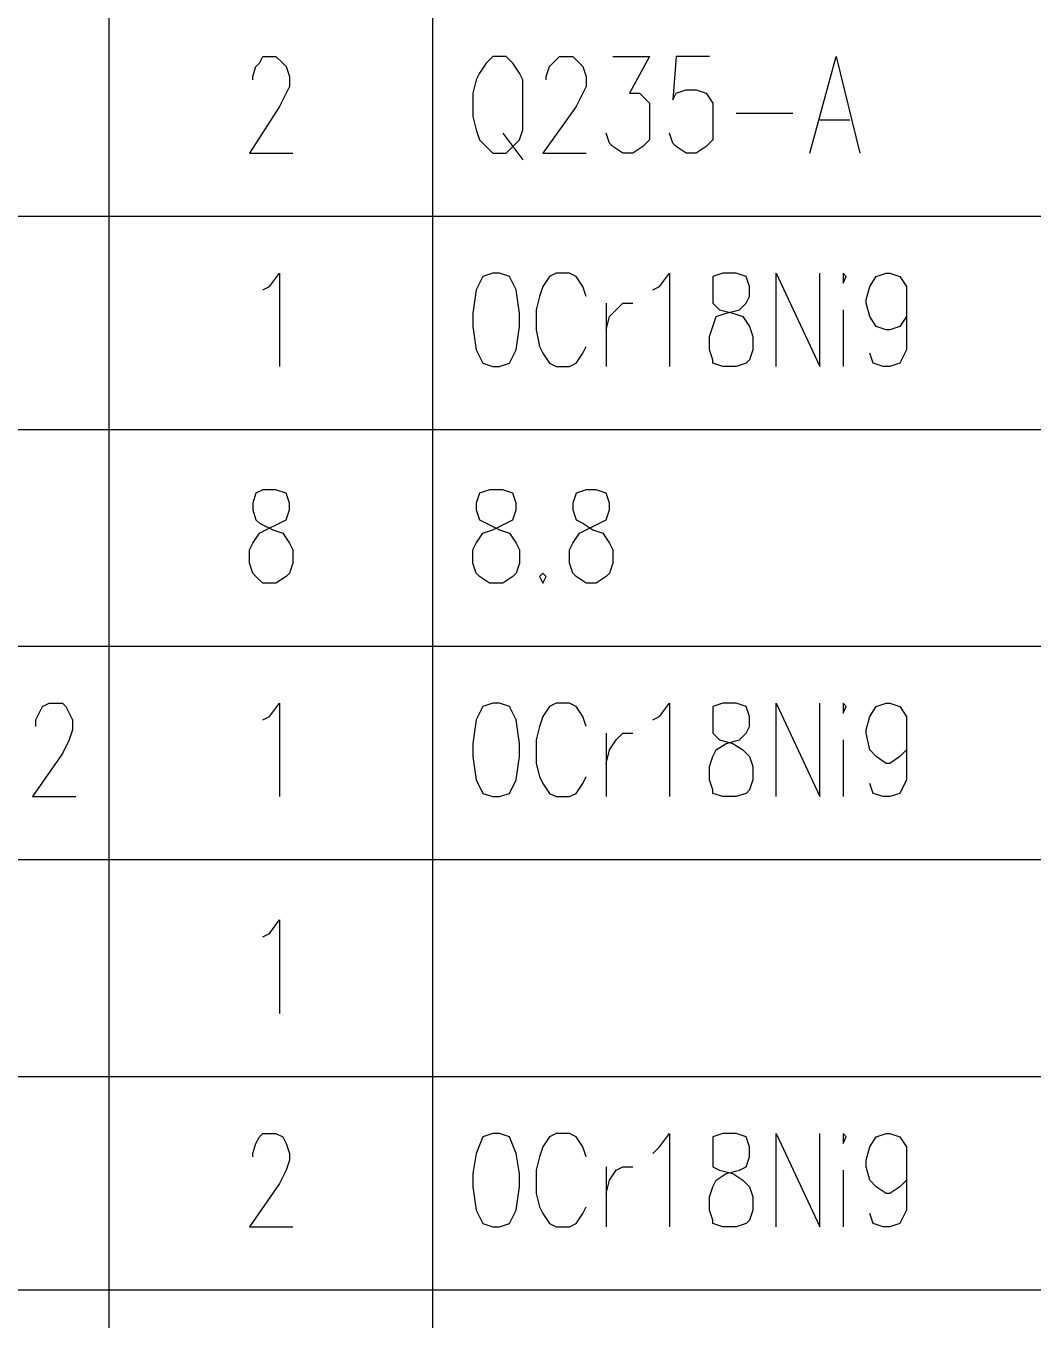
# Model space of a CAD drawing. Extents: x 0.3 to 16.2, y 0.3 to 22.9.
# Drawn here: x 13.533 to 14.54, y 7.247 to 8.541 of the extents above; entities that cross this region are included whole.
import ezdxf

# ---------------------------------------------------------------- set-up
doc = ezdxf.new("R2010")
doc.units = 0
doc.header["$MEASUREMENT"] = 0
doc.linetypes.add('AUSGEZOGEN', pattern=[0])
doc.layers.get('0').update_dxf_attribs({"linetype": 'AUSGEZOGEN'})

msp = doc.modelspace()

# ---------------------------------------------------------------- linework, layer by layer
for points in [[(13.6167, 8.35), (13.6167, 8.5667)], [(13.94, 8.35), (13.94, 8.5667)], [(13.76, 8.4867), (13.76, 8.49), (13.76, 8.49), (13.7633, 8.5), (13.7633, 8.5), (13.7667, 8.5033), (13.7667, 8.5033), (13.77, 8.51), (13.77, 8.51), (13.7833, 8.51), (13.7833, 8.51), (13.79, 8.5033), (13.79, 8.5033), (13.7933, 8.5), (13.7933, 8.5), (13.7967, 8.49), (13.7967, 8.49), (13.7967, 8.48), (13.7967, 8.48), (13.7933, 8.4733), (13.7933, 8.4733), (13.7867, 8.46), (13.7867, 8.46), (13.7567, 8.4133), (13.7567, 8.4133), (13.8, 8.4133)], [(14, 8.51), (13.9933, 8.5033), (13.9933, 8.5033), (13.9867, 8.4933), (13.9867, 8.4933), (13.9833, 8.4867), (13.9833, 8.4867), (13.98, 8.4733), (13.98, 8.4733), (13.98, 8.45), (13.98, 8.45), (13.9833, 8.4367), (13.9833, 8.4367), (13.9867, 8.4267), (13.9867, 8.4267), (13.9933, 8.42), (13.9933, 8.42), (14, 8.4133), (14, 8.4133), (14.0133, 8.4133), (14.0133, 8.4133), (14.02, 8.42), (14.02, 8.42), (14.0267, 8.4267), (14.0267, 8.4267), (14.03, 8.4367), (14.03, 8.4367), (14.03, 8.4867), (14.03, 8.4867), (14.0267, 8.4933), (14.0267, 8.4933), (14.02, 8.5033), (14.02, 8.5033), (14.0133, 8.51), (14.0133, 8.51), (14, 8.51), (14, 8.51)], [(14.0533, 8.4867), (14.0533, 8.49), (14.0533, 8.49), (14.0567, 8.5), (14.0567, 8.5), (14.06, 8.5033), (14.06, 8.5033), (14.0667, 8.51), (14.0667, 8.51), (14.08, 8.51), (14.08, 8.51), (14.0867, 8.5033), (14.0867, 8.5033), (14.09, 8.5), (14.09, 8.5), (14.0933, 8.49), (14.0933, 8.49), (14.0933, 8.48), (14.0933, 8.48), (14.09, 8.4733), (14.09, 8.4733), (14.0833, 8.46), (14.0833, 8.46), (14.05, 8.4133), (14.05, 8.4133), (14.0933, 8.4133)], [(14.12, 8.51), (14.1567, 8.51), (14.1567, 8.51), (14.1367, 8.4733), (14.1367, 8.4733), (14.1467, 8.4733), (14.1467, 8.4733), (14.1533, 8.4667), (14.1533, 8.4667), (14.1567, 8.4633), (14.1567, 8.4633), (14.1567, 8.4267), (14.1567, 8.4267), (14.15, 8.42), (14.15, 8.42), (14.14, 8.4133), (14.14, 8.4133), (14.13, 8.4133), (14.13, 8.4133), (14.12, 8.42), (14.12, 8.42), (14.1167, 8.4233), (14.1167, 8.4233), (14.1133, 8.4333)], [(14.2167, 8.51), (14.1833, 8.51), (14.1833, 8.51), (14.18, 8.4667), (14.18, 8.4667), (14.1833, 8.4733), (14.1833, 8.4733), (14.1933, 8.4767), (14.1933, 8.4767), (14.2033, 8.4767), (14.2033, 8.4767), (14.2133, 8.4733), (14.2133, 8.4733), (14.22, 8.4633), (14.22, 8.4633), (14.22, 8.4267), (14.22, 8.4267), (14.2133, 8.42), (14.2133, 8.42), (14.2033, 8.4133), (14.2033, 8.4133), (14.1933, 8.4133), (14.1933, 8.4133), (14.1833, 8.42), (14.1833, 8.42), (14.18, 8.4233), (14.18, 8.4233), (14.1767, 8.4333)], [(14.3167, 8.4133), (14.3433, 8.51), (14.3433, 8.51), (14.3667, 8.4133)], [(14.2433, 8.4533), (14.3, 8.4533)], [(14.3267, 8.4467), (14.3567, 8.4467)], [(14.01, 8.4333), (14.03, 8.4067)], [(15.9833, 8.35), (11.1433, 8.35)], [(13.6167, 8.1367), (13.6167, 8.35)], [(13.94, 8.1367), (13.94, 8.35)], [(13.77, 8.2767), (13.7767, 8.28), (13.7767, 8.28), (13.7867, 8.2933), (13.7867, 8.2933), (13.7867, 8.2)], [(14, 8.2933), (13.99, 8.29), (13.99, 8.29), (13.9833, 8.2767), (13.9833, 8.2767), (13.98, 8.2533), (13.98, 8.2533), (13.98, 8.24), (13.98, 8.24), (13.9833, 8.2167), (13.9833, 8.2167), (13.99, 8.2033), (13.99, 8.2033), (14, 8.2), (14, 8.2), (14.0067, 8.2), (14.0067, 8.2), (14.0167, 8.2033), (14.0167, 8.2033), (14.0233, 8.2167), (14.0233, 8.2167), (14.0267, 8.24), (14.0267, 8.24), (14.0267, 8.2533), (14.0267, 8.2533), (14.0233, 8.2767), (14.0233, 8.2767), (14.0167, 8.29), (14.0167, 8.29), (14.0067, 8.2933), (14.0067, 8.2933), (14, 8.2933), (14, 8.2933)], [(14.0933, 8.27), (14.09, 8.28), (14.09, 8.28), (14.0833, 8.29), (14.0833, 8.29), (14.0767, 8.2933), (14.0767, 8.2933), (14.0633, 8.2933), (14.0633, 8.2933), (14.0567, 8.29), (14.0567, 8.29), (14.05, 8.28), (14.05, 8.28), (14.0467, 8.27), (14.0467, 8.27), (14.0433, 8.2567), (14.0433, 8.2567), (14.0433, 8.2367), (14.0433, 8.2367), (14.0467, 8.22), (14.0467, 8.22), (14.05, 8.2133), (14.05, 8.2133), (14.0567, 8.2033), (14.0567, 8.2033), (14.0633, 8.2), (14.0633, 8.2), (14.0767, 8.2), (14.0767, 8.2), (14.0833, 8.2033), (14.0833, 8.2033), (14.09, 8.2133), (14.09, 8.2133), (14.0933, 8.22)], [(14.16, 8.2767), (14.1667, 8.28), (14.1667, 8.28), (14.1767, 8.2933), (14.1767, 8.2933), (14.1767, 8.2)], [(14.23, 8.2933), (14.22, 8.29), (14.22, 8.29), (14.22, 8.2633), (14.22, 8.2633), (14.2267, 8.2567), (14.2267, 8.2567), (14.24, 8.2533), (14.24, 8.2533), (14.25, 8.25), (14.25, 8.25), (14.2567, 8.24), (14.2567, 8.24), (14.26, 8.23), (14.26, 8.23), (14.26, 8.2167), (14.26, 8.2167), (14.2567, 8.2067), (14.2567, 8.2067), (14.2533, 8.2033), (14.2533, 8.2033), (14.2433, 8.2), (14.2433, 8.2), (14.23, 8.2), (14.23, 8.2), (14.22, 8.2033), (14.22, 8.2033), (14.22, 8.2067), (14.22, 8.2067), (14.2167, 8.2167), (14.2167, 8.2167), (14.2167, 8.23), (14.2167, 8.23), (14.22, 8.24), (14.22, 8.24), (14.2233, 8.25), (14.2233, 8.25), (14.2333, 8.2533), (14.2333, 8.2533), (14.2467, 8.2567), (14.2467, 8.2567), (14.2533, 8.2633), (14.2533, 8.2633), (14.2567, 8.27), (14.2567, 8.27), (14.2567, 8.28), (14.2567, 8.28), (14.2533, 8.29), (14.2533, 8.29), (14.2433, 8.2933), (14.2433, 8.2933), (14.23, 8.2933), (14.23, 8.2933)], [(14.2833, 8.2), (14.2833, 8.2933), (14.2833, 8.2933), (14.3267, 8.2), (14.3267, 8.2), (14.3267, 8.2933)], [(14.35, 8.29), (14.35, 8.2833), (14.35, 8.2833), (14.3533, 8.29), (14.3533, 8.29), (14.35, 8.2933), (14.35, 8.2933), (14.35, 8.29), (14.35, 8.29)], [(14.4133, 8.2633), (14.4133, 8.25), (14.4133, 8.25), (14.4067, 8.24), (14.4067, 8.24), (14.3967, 8.2367), (14.3967, 8.2367), (14.3933, 8.2367), (14.3933, 8.2367), (14.3833, 8.24), (14.3833, 8.24), (14.3767, 8.25), (14.3767, 8.25), (14.3733, 8.2633), (14.3733, 8.2633), (14.3733, 8.2667), (14.3733, 8.2667), (14.3767, 8.28), (14.3767, 8.28), (14.3833, 8.29), (14.3833, 8.29), (14.3933, 8.2933), (14.3933, 8.2933), (14.3967, 8.2933), (14.3967, 8.2933), (14.4067, 8.29), (14.4067, 8.29), (14.4133, 8.28), (14.4133, 8.28), (14.4133, 8.2167), (14.4133, 8.2167), (14.4067, 8.2033), (14.4067, 8.2033), (14.3967, 8.2), (14.3967, 8.2), (14.39, 8.2), (14.39, 8.2), (14.38, 8.2033), (14.38, 8.2033), (14.3767, 8.2133)], [(14.1133, 8.2633), (14.1133, 8.2)], [(14.1133, 8.2367), (14.1167, 8.25), (14.1167, 8.25), (14.1233, 8.2567), (14.1233, 8.2567), (14.13, 8.2633), (14.13, 8.2633), (14.14, 8.2633)], [(14.35, 8.2567), (14.35, 8.2)], [(15.9833, 8.1367), (11.1433, 8.1367)], [(13.6167, 7.92), (13.6167, 8.1367)], [(13.94, 7.92), (13.94, 8.1367)], [(13.77, 8.0767), (13.7633, 8.0733), (13.7633, 8.0733), (13.76, 8.0633), (13.76, 8.0633), (13.76, 8.0567), (13.76, 8.0567), (13.7633, 8.0467), (13.7633, 8.0467), (13.7667, 8.0433), (13.7667, 8.0433), (13.78, 8.0367), (13.78, 8.0367), (13.79, 8.0333), (13.79, 8.0333), (13.7967, 8.0233), (13.7967, 8.0233), (13.8, 8.0167), (13.8, 8.0167), (13.8, 8.0033), (13.8, 8.0033), (13.7967, 7.9933), (13.7967, 7.9933), (13.7933, 7.99), (13.7933, 7.99), (13.7833, 7.9833), (13.7833, 7.9833), (13.77, 7.9833), (13.77, 7.9833), (13.7633, 7.99), (13.7633, 7.99), (13.76, 7.9933), (13.76, 7.9933), (13.7567, 8.0033), (13.7567, 8.0033), (13.7567, 8.0167), (13.7567, 8.0167), (13.76, 8.0233), (13.76, 8.0233), (13.7667, 8.0333), (13.7667, 8.0333), (13.7733, 8.0367), (13.7733, 8.0367), (13.7867, 8.0433), (13.7867, 8.0433), (13.7933, 8.0467), (13.7933, 8.0467), (13.7967, 8.0567), (13.7967, 8.0567), (13.7967, 8.0633), (13.7967, 8.0633), (13.7933, 8.0733), (13.7933, 8.0733), (13.7833, 8.0767), (13.7833, 8.0767), (13.77, 8.0767), (13.77, 8.0767)], [(13.9967, 8.0767), (13.9867, 8.0733), (13.9867, 8.0733), (13.9833, 8.0633), (13.9833, 8.0633), (13.9833, 8.0567), (13.9833, 8.0567), (13.9867, 8.0467), (13.9867, 8.0467), (13.9933, 8.0433), (13.9933, 8.0433), (14.0067, 8.0367), (14.0067, 8.0367), (14.0167, 8.0333), (14.0167, 8.0333), (14.0233, 8.0233), (14.0233, 8.0233), (14.0267, 8.0167), (14.0267, 8.0167), (14.0267, 8.0033), (14.0267, 8.0033), (14.0233, 7.9933), (14.0233, 7.9933), (14.02, 7.99), (14.02, 7.99), (14.01, 7.9833), (14.01, 7.9833), (13.9967, 7.9833), (13.9967, 7.9833), (13.9867, 7.99), (13.9867, 7.99), (13.9833, 7.9933), (13.9833, 7.9933), (13.98, 8.0033), (13.98, 8.0033), (13.98, 8.0167), (13.98, 8.0167), (13.9833, 8.0233), (13.9833, 8.0233), (13.99, 8.0333), (13.99, 8.0333), (14, 8.0367), (14, 8.0367), (14.0133, 8.0433), (14.0133, 8.0433), (14.02, 8.0467), (14.02, 8.0467), (14.0233, 8.0567), (14.0233, 8.0567), (14.0233, 8.0633), (14.0233, 8.0633), (14.02, 8.0733), (14.02, 8.0733), (14.01, 8.0767), (14.01, 8.0767), (13.9967, 8.0767), (13.9967, 8.0767)], [(14.0933, 8.0767), (14.0833, 8.0733), (14.0833, 8.0733), (14.08, 8.0633), (14.08, 8.0633), (14.08, 8.0567), (14.08, 8.0567), (14.0833, 8.0467), (14.0833, 8.0467), (14.09, 8.0433), (14.09, 8.0433), (14.1, 8.0367), (14.1, 8.0367), (14.11, 8.0333), (14.11, 8.0333), (14.1167, 8.0233), (14.1167, 8.0233), (14.12, 8.0167), (14.12, 8.0167), (14.12, 8.0033), (14.12, 8.0033), (14.1167, 7.9933), (14.1167, 7.9933), (14.1133, 7.99), (14.1133, 7.99), (14.1033, 7.9833), (14.1033, 7.9833), (14.0933, 7.9833), (14.0933, 7.9833), (14.0833, 7.99), (14.0833, 7.99), (14.08, 7.9933), (14.08, 7.9933), (14.0767, 8.0033), (14.0767, 8.0033), (14.0767, 8.0167), (14.0767, 8.0167), (14.08, 8.0233), (14.08, 8.0233), (14.0867, 8.0333), (14.0867, 8.0333), (14.0933, 8.0367), (14.0933, 8.0367), (14.1067, 8.0433), (14.1067, 8.0433), (14.1133, 8.0467), (14.1133, 8.0467), (14.1167, 8.0567), (14.1167, 8.0567), (14.1167, 8.0633), (14.1167, 8.0633), (14.1133, 8.0733), (14.1133, 8.0733), (14.1033, 8.0767), (14.1033, 8.0767), (14.0933, 8.0767), (14.0933, 8.0767)], [(14.05, 7.9933), (14.0467, 7.99), (14.0467, 7.99), (14.05, 7.9833), (14.05, 7.9833), (14.0533, 7.99), (14.0533, 7.99), (14.05, 7.9933), (14.05, 7.9933)], [(15.9833, 7.92), (11.1433, 7.92)], [(13.6167, 7.7067), (13.6167, 7.92)], [(13.94, 7.7067), (13.94, 7.92)], [(13.5433, 7.84), (13.5433, 7.8467), (13.5433, 7.8467), (13.5467, 7.8533), (13.5467, 7.8533), (13.55, 7.86), (13.55, 7.86), (13.5567, 7.8633), (13.5567, 7.8633), (13.57, 7.8633), (13.57, 7.8633), (13.5733, 7.86), (13.5733, 7.86), (13.5767, 7.8533), (13.5767, 7.8533), (13.58, 7.8467), (13.58, 7.8467), (13.58, 7.8367), (13.58, 7.8367), (13.5767, 7.8267), (13.5767, 7.8267), (13.57, 7.8133), (13.57, 7.8133), (13.54, 7.77), (13.54, 7.77), (13.5833, 7.77)], [(13.77, 7.8467), (13.7767, 7.85), (13.7767, 7.85), (13.7867, 7.8633), (13.7867, 7.8633), (13.7867, 7.77)], [(14, 7.8633), (13.99, 7.86), (13.99, 7.86), (13.9833, 7.8467), (13.9833, 7.8467), (13.98, 7.8233), (13.98, 7.8233), (13.98, 7.81), (13.98, 7.81), (13.9833, 7.7867), (13.9833, 7.7867), (13.99, 7.7733), (13.99, 7.7733), (14, 7.77), (14, 7.77), (14.0067, 7.77), (14.0067, 7.77), (14.0167, 7.7733), (14.0167, 7.7733), (14.0233, 7.7867), (14.0233, 7.7867), (14.0267, 7.81), (14.0267, 7.81), (14.0267, 7.8233), (14.0267, 7.8233), (14.0233, 7.8467), (14.0233, 7.8467), (14.0167, 7.86), (14.0167, 7.86), (14.0067, 7.8633), (14.0067, 7.8633), (14, 7.8633), (14, 7.8633)], [(14.0933, 7.84), (14.09, 7.85), (14.09, 7.85), (14.0833, 7.86), (14.0833, 7.86), (14.0767, 7.8633), (14.0767, 7.8633), (14.0633, 7.8633), (14.0633, 7.8633), (14.0567, 7.86), (14.0567, 7.86), (14.05, 7.85), (14.05, 7.85), (14.0467, 7.84), (14.0467, 7.84), (14.0433, 7.8267), (14.0433, 7.8267), (14.0433, 7.8033), (14.0433, 7.8033), (14.0467, 7.79), (14.0467, 7.79), (14.05, 7.7833), (14.05, 7.7833), (14.0567, 7.7733), (14.0567, 7.7733), (14.0633, 7.77), (14.0633, 7.77), (14.0767, 7.77), (14.0767, 7.77), (14.0833, 7.7733), (14.0833, 7.7733), (14.09, 7.7833), (14.09, 7.7833), (14.0933, 7.79)], [(14.16, 7.8467), (14.1667, 7.85), (14.1667, 7.85), (14.1767, 7.8633), (14.1767, 7.8633), (14.1767, 7.77)], [(14.23, 7.8633), (14.22, 7.86), (14.22, 7.86), (14.22, 7.8333), (14.22, 7.8333), (14.2267, 7.8267), (14.2267, 7.8267), (14.24, 7.8233), (14.24, 7.8233), (14.25, 7.8167), (14.25, 7.8167), (14.2567, 7.81), (14.2567, 7.81), (14.26, 7.8), (14.26, 7.8), (14.26, 7.7867), (14.26, 7.7867), (14.2567, 7.7767), (14.2567, 7.7767), (14.2533, 7.7733), (14.2533, 7.7733), (14.2433, 7.77), (14.2433, 7.77), (14.23, 7.77), (14.23, 7.77), (14.22, 7.7733), (14.22, 7.7733), (14.22, 7.7767), (14.22, 7.7767), (14.2167, 7.7867), (14.2167, 7.7867), (14.2167, 7.8), (14.2167, 7.8), (14.22, 7.81), (14.22, 7.81), (14.2233, 7.8167), (14.2233, 7.8167), (14.2333, 7.8233), (14.2333, 7.8233), (14.2467, 7.8267), (14.2467, 7.8267), (14.2533, 7.8333), (14.2533, 7.8333), (14.2567, 7.84), (14.2567, 7.84), (14.2567, 7.85), (14.2567, 7.85), (14.2533, 7.86), (14.2533, 7.86), (14.2433, 7.8633), (14.2433, 7.8633), (14.23, 7.8633), (14.23, 7.8633)], [(14.2833, 7.77), (14.2833, 7.8633), (14.2833, 7.8633), (14.3267, 7.77), (14.3267, 7.77), (14.3267, 7.8633)], [(14.35, 7.86), (14.35, 7.8533), (14.35, 7.8533), (14.3533, 7.86), (14.3533, 7.86), (14.35, 7.8633), (14.35, 7.8633), (14.35, 7.86), (14.35, 7.86)], [(14.4133, 7.8333), (14.4133, 7.8167), (14.4133, 7.8167), (14.4067, 7.81), (14.4067, 7.81), (14.3967, 7.8033), (14.3967, 7.8033), (14.3933, 7.8033), (14.3933, 7.8033), (14.3833, 7.81), (14.3833, 7.81), (14.3767, 7.8167), (14.3767, 7.8167), (14.3733, 7.8333), (14.3733, 7.8333), (14.3733, 7.8367), (14.3733, 7.8367), (14.3767, 7.85), (14.3767, 7.85), (14.3833, 7.86), (14.3833, 7.86), (14.3933, 7.8633), (14.3933, 7.8633), (14.3967, 7.8633), (14.3967, 7.8633), (14.4067, 7.86), (14.4067, 7.86), (14.4133, 7.85), (14.4133, 7.85), (14.4133, 7.7867), (14.4133, 7.7867), (14.4067, 7.7733), (14.4067, 7.7733), (14.3967, 7.77), (14.3967, 7.77), (14.39, 7.77), (14.39, 7.77), (14.38, 7.7733), (14.38, 7.7733), (14.3767, 7.7833)], [(14.1133, 7.8333), (14.1133, 7.77)], [(14.1133, 7.8033), (14.1167, 7.8167), (14.1167, 7.8167), (14.1233, 7.8267), (14.1233, 7.8267), (14.13, 7.8333), (14.13, 7.8333), (14.14, 7.8333)], [(14.35, 7.8267), (14.35, 7.77)], [(15.9833, 7.7067), (11.1433, 7.7067)], [(13.6167, 7.49), (13.6167, 7.7067)], [(13.94, 7.49), (13.94, 7.7067)], [(13.77, 7.63), (13.7767, 7.6333), (13.7767, 7.6333), (13.7867, 7.6467), (13.7867, 7.6467), (13.7867, 7.5533)], [(15.9833, 7.49), (11.1433, 7.49)], [(13.6167, 7.2767), (13.6167, 7.49)], [(13.94, 7.2767), (13.94, 7.49)], [(13.76, 7.41), (13.76, 7.4133), (13.76, 7.4133), (13.7633, 7.4233), (13.7633, 7.4233), (13.7667, 7.43), (13.7667, 7.43), (13.77, 7.4333), (13.77, 7.4333), (13.7833, 7.4333), (13.7833, 7.4333), (13.79, 7.43), (13.79, 7.43), (13.7933, 7.4233), (13.7933, 7.4233), (13.7967, 7.4133), (13.7967, 7.4133), (13.7967, 7.4067), (13.7967, 7.4067), (13.7933, 7.3967), (13.7933, 7.3967), (13.7867, 7.3833), (13.7867, 7.3833), (13.7567, 7.34), (13.7567, 7.34), (13.8, 7.34)], [(14, 7.4333), (13.99, 7.43), (13.99, 7.43), (13.9833, 7.4133), (13.9833, 7.4133), (13.98, 7.3933), (13.98, 7.3933), (13.98, 7.38), (13.98, 7.38), (13.9833, 7.3567), (13.9833, 7.3567), (13.99, 7.3433), (13.99, 7.3433), (14, 7.34), (14, 7.34), (14.0067, 7.34), (14.0067, 7.34), (14.0167, 7.3433), (14.0167, 7.3433), (14.0233, 7.3567), (14.0233, 7.3567), (14.0267, 7.38), (14.0267, 7.38), (14.0267, 7.3933), (14.0267, 7.3933), (14.0233, 7.4133), (14.0233, 7.4133), (14.0167, 7.43), (14.0167, 7.43), (14.0067, 7.4333), (14.0067, 7.4333), (14, 7.4333), (14, 7.4333)], [(14.0933, 7.41), (14.09, 7.42), (14.09, 7.42), (14.0833, 7.43), (14.0833, 7.43), (14.0767, 7.4333), (14.0767, 7.4333), (14.0633, 7.4333), (14.0633, 7.4333), (14.0567, 7.43), (14.0567, 7.43), (14.05, 7.42), (14.05, 7.42), (14.0467, 7.41), (14.0467, 7.41), (14.0433, 7.3967), (14.0433, 7.3967), (14.0433, 7.3733), (14.0433, 7.3733), (14.0467, 7.36), (14.0467, 7.36), (14.05, 7.3533), (14.05, 7.3533), (14.0567, 7.3433), (14.0567, 7.3433), (14.0633, 7.34), (14.0633, 7.34), (14.0767, 7.34), (14.0767, 7.34), (14.0833, 7.3433), (14.0833, 7.3433), (14.09, 7.3533), (14.09, 7.3533), (14.0933, 7.36)], [(14.16, 7.4133), (14.1667, 7.42), (14.1667, 7.42), (14.1767, 7.4333), (14.1767, 7.4333), (14.1767, 7.34)], [(14.23, 7.4333), (14.22, 7.43), (14.22, 7.43), (14.22, 7.4), (14.22, 7.4), (14.2267, 7.3967), (14.2267, 7.3967), (14.24, 7.3933), (14.24, 7.3933), (14.25, 7.3867), (14.25, 7.3867), (14.2567, 7.38), (14.2567, 7.38), (14.26, 7.37), (14.26, 7.37), (14.26, 7.3567), (14.26, 7.3567), (14.2567, 7.3467), (14.2567, 7.3467), (14.2533, 7.3433), (14.2533, 7.3433), (14.2433, 7.34), (14.2433, 7.34), (14.23, 7.34), (14.23, 7.34), (14.22, 7.3433), (14.22, 7.3433), (14.22, 7.3467), (14.22, 7.3467), (14.2167, 7.3567), (14.2167, 7.3567), (14.2167, 7.37), (14.2167, 7.37), (14.22, 7.38), (14.22, 7.38), (14.2233, 7.3867), (14.2233, 7.3867), (14.2333, 7.3933), (14.2333, 7.3933), (14.2467, 7.3967), (14.2467, 7.3967), (14.2533, 7.4), (14.2533, 7.4), (14.2567, 7.41), (14.2567, 7.41), (14.2567, 7.42), (14.2567, 7.42), (14.2533, 7.43), (14.2533, 7.43), (14.2433, 7.4333), (14.2433, 7.4333), (14.23, 7.4333), (14.23, 7.4333)], [(14.2833, 7.34), (14.2833, 7.4333), (14.2833, 7.4333), (14.3267, 7.34), (14.3267, 7.34), (14.3267, 7.4333)], [(14.35, 7.43), (14.35, 7.4233), (14.35, 7.4233), (14.3533, 7.43), (14.3533, 7.43), (14.35, 7.4333), (14.35, 7.4333), (14.35, 7.43), (14.35, 7.43)], [(14.4133, 7.4), (14.4133, 7.3867), (14.4133, 7.3867), (14.4067, 7.38), (14.4067, 7.38), (14.3967, 7.3733), (14.3967, 7.3733), (14.3933, 7.3733), (14.3933, 7.3733), (14.3833, 7.38), (14.3833, 7.38), (14.3767, 7.3867), (14.3767, 7.3867), (14.3733, 7.4), (14.3733, 7.4), (14.3733, 7.4067), (14.3733, 7.4067), (14.3767, 7.42), (14.3767, 7.42), (14.3833, 7.43), (14.3833, 7.43), (14.3933, 7.4333), (14.3933, 7.4333), (14.3967, 7.4333), (14.3967, 7.4333), (14.4067, 7.43), (14.4067, 7.43), (14.4133, 7.42), (14.4133, 7.42), (14.4133, 7.3567), (14.4133, 7.3567), (14.4067, 7.3433), (14.4067, 7.3433), (14.3967, 7.34), (14.3967, 7.34), (14.39, 7.34), (14.39, 7.34), (14.38, 7.3433), (14.38, 7.3433), (14.3767, 7.3533)], [(14.1133, 7.4), (14.1133, 7.34)], [(14.1133, 7.3733), (14.1167, 7.3867), (14.1167, 7.3867), (14.1233, 7.3967), (14.1233, 7.3967), (14.13, 7.4), (14.13, 7.4), (14.14, 7.4)], [(14.35, 7.3967), (14.35, 7.34)], [(15.9833, 7.2767), (11.1433, 7.2767)], [(13.6167, 7.06), (13.6167, 7.2767)], [(13.94, 7.06), (13.94, 7.2767)]]:
    msp.add_lwpolyline(points)

doc.saveas('drawing.dxf')
